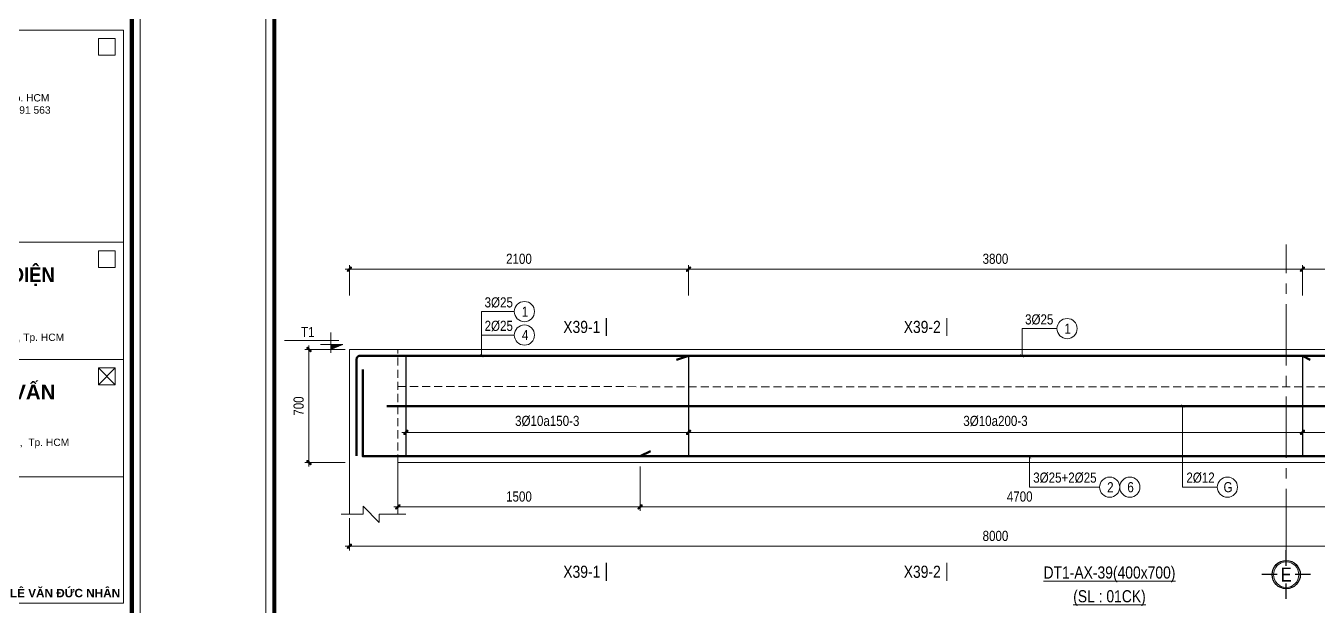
# Model space of a CAD drawing. Header units: millimetres. Extents: x 397144 to 8960116, y 345581 to 674207.
# Drawn here: x 5017964 to 5025965, y 654492 to 658084 of the extents above; entities that cross this region are included whole.
import ezdxf
from ezdxf.enums import TextEntityAlignment as Align
from ezdxf.xclip import XClip

# ---------------------------------------------------------------- set-up
doc = ezdxf.new("R2010")
doc.units = ezdxf.units.MM
doc.header["$XCLIPFRAME"] = 0
doc.header["$PDSIZE"] = -10
doc.linetypes.add('CENTER2', pattern=[28.575, 19.05, -3.175, 3.175, -3.175])
doc.linetypes.add('HIDDEN', pattern=[0.375, 0.25, -0.125])
doc.layers.get('0').update_dxf_attribs({"linetype": 'CONTINUOUS'})
doc.layers.get('Defpoints').update_dxf_attribs({"color": 12, "linetype": 'CONTINUOUS'})
for name, color, linetype, lineweight in [('2', 2, 'CONTINUOUS', 20), ('CDAI', 8, 'CONTINUOUS', 30), ('CTHEP', 2, 'CONTINUOUS', 50), ('DBAO', 3, 'CONTINUOUS', 20), ('DGIONG', 4, 'CONTINUOUS', 13), ('KTH', 150, 'CONTINUOUS', 5), ('Net khuat', 8, 'HIDDEN', 13), ('STICK', 1, 'CONTINUOUS', 9), ('TEXT', 7, 'CONTINUOUS', 15)]:
    doc.layers.add(name, color=color, linetype=linetype, lineweight=lineweight)
doc.layers.add('8', color=8, linetype='CONTINUOUS')
doc.layers.add('HATCH', color=7, linetype='CONTINUOUS', lineweight=5, true_color=0x2491ff)
doc.styles.add('CHG_XX_Khung ten$0$A1 BORDER$0$ARIAL', font='arial.ttf')
doc.styles.add('CHG_XX_Khung ten$0$A1 BORDER$0$Arial - Bold', font='arialbd.ttf', dxfattribs={"height": 2.5})
doc.styles.add('CHG_XX_Khung ten$0$Arial - Bold', font='arialbd.ttf')
doc.styles.add('HELVECONDENSE', font='VHELVCN_0.TTF')
doc.styles.add('Star-HelCon', font='VHELVCN_0.TTF')
doc.styles.add('TTP-HelCon', font='VHELVCN_0.TTF')
doc.styles.add('VNI-HELVE-CONDENSE', font='VHELVCN_0.TTF')
doc.dimstyles.new('kc-25', dxfattribs={"dimtxt": 62.5, "dimasz": 20, "dimexe": 20, "dimexo": 50, "dimgap": 25, "dimtad": 3, "dimdec": 0, "dimzin": 0, "dimdsep": 46, "dimtxsty": 'VNI-HELVE-CONDENSE', "dimblk": 'DIM', "dimcen": 2.5, "dimclrd": 256, "dimclre": 154, "dimclrt": 7, "dimaunit": 1, "dimadec": 0, "dimazin": 0, "dimtfac": 1, "dimtdec": 0, "dimtix": 1, "dimtmove": 0, "dimatfit": 3, "dimldrblk": 'DOT', "dimfxl": 1, "dimtolj": 1, "dimtzin": 0, "dimarcsym": 0})
doc.dimstyles.new('TTP-25', dxfattribs={"dimscale": 25, "dimtxt": 2.5, "dimasz": 1, "dimexe": 1, "dimexo": 1, "dimgap": 0.09, "dimtad": 0, "dimdec": 4, "dimrnd": 5, "dimzin": 9, "dimdsep": 46, "dimtxsty": 'TTP-HelCon', "dimblk": 'Stick1', "dimcen": 0.09, "dimdle": 1.5, "dimclrd": 256, "dimclre": 256, "dimclrt": 7, "dimadec": 0, "dimazin": 0, "dimtfac": 1, "dimtdec": 4, "dimtmove": 0, "dimatfit": 3, "dimldrblk": '_ArchTick1', "dimfxl": 1, "dimtvp": 1, "dimtolj": 1, "dimtzin": 0, "dimarcsym": 0})

# ---------------------------------------------------------------- blocks, each defined once
blk = doc.blocks.new('CHG_XX_Khung ten')
for p, q in [((816, 283.93), (820, 287.93)), ((820, 283.93), (816, 287.93))]:
    blk.add_line(p, q)
for points in [[(15, 579), (826, 579), (826, 15), (15, 15)], [(816, 362.62), (820, 362.62), (820, 366.62), (816, 366.62)], [(816, 311.93), (820, 311.93), (820, 315.93), (816, 315.93)], [(816, 283.93), (820, 283.93), (820, 287.93), (816, 287.93)]]:
    blk.add_lwpolyline(points, close=True)
at = {"color": 4, "linetype": 'Continuous', "const_width": 1}
blk.add_lwpolyline([(17, 577), (824, 577), (824, 17), (17, 17)], close=True, dxfattribs=at)
at = {"linetype": 'Continuous'}
for points in [[(689, 368.62), (822, 368.62), (822, 317.93), (689, 317.93)], [(689, 317.93), (822, 317.93), (822, 289.93), (689, 289.93)], [(689, 289.93), (822, 289.93), (822, 261.93), (689, 261.93)]]:
    blk.add_lwpolyline(points, close=True, dxfattribs=at)
at = {"color": 9, "linetype": 'Continuous'}
blk.add_lwpolyline([(689, 261.93), (822, 261.93), (822, 231.73), (689, 231.73)], close=True, dxfattribs=at)
at = {"style": 'CHG_XX_Khung ten$0$Arial - Bold'}
blk.add_text('LÊ VĂN ĐỨC NHÂN', height=2.0073, dxfattribs=at).set_placement((821.19, 234.17), align=Align.MIDDLE_RIGHT)
at = {"ltscale": 10}
for s, insert, char_height, width, attachment_point, style in [('Địa chỉ: 37 Trần Ngọc Diện, P.Thảo Điền, Quận 2, Tp. HCM\\PTel: (84.8) 35 191 561 – 35 191 562, Fax: (84.8) 35 191 563\\PEmail: hcmc@htt-group.com', (739.49, 345.2), 1.75, 83.001, 7, 'CHG_XX_Khung ten$0$A1 BORDER$0$ARIAL'), ('{\\W0.9;CÔNG TY TNHH TVTK CƠ ĐIỆN \\PĐỒNG TÂM}', (739.49, 311.93), 3.5, 76.248, 1, 'CHG_XX_Khung ten$0$A1 BORDER$0$Arial - Bold'), ('\\pt8.75;Địa chỉ: 168 Xô Viết Nghệ Tĩnh, P.21, Q. Bình Thạnh, Tp. HCM \\P\\ptz;Tel: (084.28) 3898 0958', (739.49, 290.93), 1.75, 83.001, 7, 'CHG_XX_Khung ten$0$A1 BORDER$0$ARIAL'), ('CÔNG TY CỔ PHẦN TƯ VẤN \\PXÂY DỰNG NGÔI SAO', (739.49, 283.93), 3.5, 76.248, 1, 'CHG_XX_Khung ten$0$A1 BORDER$0$Arial - Bold'), ('Địa chỉ: 34 Hoàng Quốc Việt, Phường 4, Q. Tân Bình,  Tp. HCM\\PTel: +08-39163980 - Fax : +08-39163980 \\PEmail:  ctyngoisao@gmail.com', (739.49, 262.93), 1.75, 83.001, 7, 'CHG_XX_Khung ten$0$A1 BORDER$0$ARIAL')]:
    blk.add_mtext(s, dxfattribs=dict(at, insert=insert, char_height=char_height, width=width, attachment_point=attachment_point, style=style))
blk = doc.blocks.new('Stick1')
at = {"layer": 'STICK'}
h = blk.add_hatch(color=256, dxfattribs=at)
edge = h.paths.add_edge_path()
edge.add_line((0.3, 0.5), (-0.5, -0.3))
edge.add_arc((-0.4, -0.4), 0.141, 135, 315)
edge.add_line((-0.3, -0.5), (0.5, 0.3))
edge.add_arc((0.4, 0.4), 0.141, 315, 495)
blk.add_line((1, 0), (-1, 0), dxfattribs=at)
blk.add_lwpolyline([(0.3, 0.5), (-0.5, -0.3, 1), (-0.3, -0.5), (0.5, 0.3, 1), (0.3, 0.5, 1)], format="xyb", dxfattribs=at)
blk = doc.blocks.new('*D2219')
at = {"layer": 'Defpoints', "color": 0, "transparency": 16777216}
for p in [(5210742.1, 681860.8), (5210742.1, 681671.8), (5212842.1, 681671.8)]:
    blk.add_point(p, dxfattribs=at)
at = {"layer": 'KTH', "lineweight": -2, "transparency": 16777216}
for p, q in [((5210742.1, 681696.8), (5210742.1, 681885.8)), ((5212817.1, 681860.8), (5210767.1, 681860.8)), ((5212842.1, 681696.8), (5212842.1, 681885.8))]:
    blk.add_line(p, q, dxfattribs=at)
at = {"layer": 'KTH', "lineweight": -2, "transparency": 16777216, "xscale": 25, "yscale": 25, "zscale": 25, "rotation": 180}
blk.add_blockref('Stick1', (5210742.1, 681860.8), dxfattribs=at)
at = {"layer": 'KTH', "lineweight": -2, "transparency": 16777216, "xscale": 25, "yscale": 25, "zscale": 25}
blk.add_blockref('Stick1', (5212842.1, 681860.8), dxfattribs=at)
at = {"layer": 'KTH', "color": 7, "transparency": 16777216, "insert": (5211792.1, 681924.7), "char_height": 62.5, "attachment_point": 5, "style": 'TTP-HelCon'}
blk.add_mtext('\\A1;2100', dxfattribs=at)
blk = doc.blocks.new('_ArchTick1')
at = {"color": 0, "const_width": 3.81}
blk.add_lwpolyline([(-12.7, -12.7), (12.7, 12.7)], dxfattribs=at)
blk = doc.blocks.new('DIM')
h = blk.add_hatch(color=1)
h.paths.add_polyline_path([(0.49, 0.29, 1), (0.29, 0.49), (-0.19, 0), (0.19, 0)])
h.paths.add_polyline_path([(0.19, 0), (-0.19, 0), (-0.49, -0.29, 1), (-0.29, -0.49)])
at = {"color": 9}
for p, q in [((-0.19, 0), (-1.5, 0)), ((0.19, 0), (1.5, 0))]:
    blk.add_line(p, q, dxfattribs=at)
at = {"color": 1}
for p, q in [((-0.49, -0.29), (0.29, 0.49)), ((-0.29, -0.49), (0.49, 0.29)), ((-0.19, 0), (0.19, 0))]:
    blk.add_line(p, q, dxfattribs=at)
blk.add_arc((-0.39, -0.39), 0.138, 135, 315, dxfattribs=at)
blk = doc.blocks.new('*D2220')
at = {"layer": 'Defpoints', "color": 0, "transparency": 16777216}
for p in [(5210742.1, 681363.4), (5210492.1, 680663.4), (5210742.1, 680663.4)]:
    blk.add_point(p, dxfattribs=at)
at = {"layer": 'KTH', "lineweight": -2, "transparency": 16777216}
for p, q in [((5210717.1, 681363.4), (5210467.1, 681363.4)), ((5210492.1, 681338.4), (5210492.1, 680688.4)), ((5210717.1, 680663.4), (5210467.1, 680663.4))]:
    blk.add_line(p, q, dxfattribs=at)
at = {"layer": 'KTH', "lineweight": -2, "transparency": 16777216, "xscale": 25, "yscale": 25, "zscale": 25}
for p, rotation in [((5210492.1, 681363.4), 90), ((5210492.1, 680663.4), 270)]:
    blk.add_blockref('Stick1', p, dxfattribs=dict(at, rotation=rotation))
at = {"layer": 'KTH', "color": 7, "transparency": 16777216, "insert": (5210428.3, 681013.4), "char_height": 62.5, "attachment_point": 5, "rotation": 90, "style": 'TTP-HelCon'}
blk.add_mtext('\\A1;700', dxfattribs=at)
blk = doc.blocks.new('CODE')
at = {"layer": 'DBAO'}
for p, q in [((-62.5, -20), (-62.5, 105)), ((-62.5, 0), (-137.5, 30)), ((-137.5, 30), (0, 30)), ((-137.5, 0), (0, 0)), ((-112.5, 55), (223.6, 55))]:
    blk.add_line(p, q, dxfattribs=at)
at = {"layer": 'HATCH', "color": 1}
blk.add_solid([(-62.5, 0), (-137.5, 30), (-62.5, 30)], dxfattribs=at)
blk = doc.blocks.new('*D2221')
at = {"layer": 'Defpoints', "color": 0, "transparency": 16777216}
for p in [(5210742.1, 680343.4), (5218742.1, 680343.4), (5210742.1, 680145.2)]:
    blk.add_point(p, dxfattribs=at)
at = {"layer": 'KTH', "lineweight": -2, "transparency": 16777216}
for p, q in [((5210742.1, 680318.4), (5210742.1, 680120.2)), ((5218742.1, 680318.4), (5218742.1, 680120.2)), ((5218717.1, 680145.2), (5210767.1, 680145.2))]:
    blk.add_line(p, q, dxfattribs=at)
at = {"layer": 'KTH', "lineweight": -2, "transparency": 16777216, "xscale": 25, "yscale": 25, "zscale": 25, "rotation": 180}
blk.add_blockref('Stick1', (5210742.1, 680145.2), dxfattribs=at)
at = {"layer": 'KTH', "lineweight": -2, "transparency": 16777216, "xscale": 25, "yscale": 25, "zscale": 25}
blk.add_blockref('Stick1', (5218742.1, 680145.2), dxfattribs=at)
at = {"layer": 'KTH', "color": 7, "transparency": 16777216, "insert": (5214742.1, 680209.1), "char_height": 62.5, "attachment_point": 5, "style": 'TTP-HelCon'}
blk.add_mtext('\\A1;8000', dxfattribs=at)
blk = doc.blocks.new('*D2222')
at = {"layer": 'Defpoints', "color": 0, "transparency": 16777216}
for p in [(5218742.1, 681860.8), (5216642.1, 681671.8), (5218742.1, 681671.8)]:
    blk.add_point(p, dxfattribs=at)
at = {"layer": 'KTH', "lineweight": -2, "transparency": 16777216}
for p, q in [((5216642.1, 681696.8), (5216642.1, 681885.8)), ((5216667.1, 681860.8), (5218717.1, 681860.8)), ((5218742.1, 681696.8), (5218742.1, 681885.8))]:
    blk.add_line(p, q, dxfattribs=at)
at = {"layer": 'KTH', "lineweight": -2, "transparency": 16777216, "xscale": 25, "yscale": 25, "zscale": 25, "rotation": 180}
blk.add_blockref('Stick1', (5216642.1, 681860.8), dxfattribs=at)
at = {"layer": 'KTH', "lineweight": -2, "transparency": 16777216, "xscale": 25, "yscale": 25, "zscale": 25}
blk.add_blockref('Stick1', (5218742.1, 681860.8), dxfattribs=at)
at = {"layer": 'KTH', "color": 7, "transparency": 16777216, "insert": (5217692.1, 681924.6), "char_height": 62.5, "attachment_point": 5, "style": 'TTP-HelCon'}
blk.add_mtext('\\A1;2100', dxfattribs=at)
blk = doc.blocks.new('*D2223')
at = {"layer": 'Defpoints', "color": 0, "transparency": 16777216}
for p in [(5211092.1, 681133.4), (5212842.1, 681133.4), (5212842.1, 680850.6)]:
    blk.add_point(p, dxfattribs=at)
at = {"layer": 'KTH', "lineweight": -2, "transparency": 16777216}
for p, q in [((5211092.1, 681108.4), (5211092.1, 680825.6)), ((5212842.1, 681108.4), (5212842.1, 680825.6)), ((5211117.1, 680850.6), (5212817.1, 680850.6))]:
    blk.add_line(p, q, dxfattribs=at)
at = {"layer": 'KTH', "lineweight": -2, "transparency": 16777216, "xscale": 25, "yscale": 25, "zscale": 25, "rotation": 180}
blk.add_blockref('Stick1', (5211092.1, 680850.6), dxfattribs=at)
at = {"layer": 'KTH', "lineweight": -2, "transparency": 16777216, "xscale": 25, "yscale": 25, "zscale": 25}
blk.add_blockref('Stick1', (5212842.1, 680850.6), dxfattribs=at)
at = {"layer": 'KTH', "color": 7, "transparency": 16777216, "insert": (5211967.1, 680920.5), "char_height": 62.5, "attachment_point": 5, "style": 'TTP-HelCon'}
blk.add_mtext('\\A1;3Þ10a150-3', dxfattribs=at)
blk = doc.blocks.new('*D2224')
at = {"layer": 'Defpoints', "color": 0, "transparency": 16777216}
for p in [(5212842.1, 681133.4), (5216642.1, 681013.5), (5212842.1, 680850.4)]:
    blk.add_point(p, dxfattribs=at)
at = {"layer": 'KTH', "lineweight": -2, "transparency": 16777216}
for p, q in [((5212842.1, 681108.4), (5212842.1, 680825.4)), ((5216642.1, 680988.5), (5216642.1, 680825.4)), ((5216617.1, 680850.4), (5212867.1, 680850.4))]:
    blk.add_line(p, q, dxfattribs=at)
at = {"layer": 'KTH', "lineweight": -2, "transparency": 16777216, "xscale": 25, "yscale": 25, "zscale": 25, "rotation": 180}
blk.add_blockref('Stick1', (5212842.1, 680850.4), dxfattribs=at)
at = {"layer": 'KTH', "lineweight": -2, "transparency": 16777216, "xscale": 25, "yscale": 25, "zscale": 25}
blk.add_blockref('Stick1', (5216642.1, 680850.4), dxfattribs=at)
at = {"layer": 'KTH', "color": 7, "transparency": 16777216, "insert": (5214742.1, 680920.3), "char_height": 62.5, "attachment_point": 5, "style": 'TTP-HelCon'}
blk.add_mtext('\\A1;3Þ10a200-3', dxfattribs=at)
blk = doc.blocks.new('*D2225')
at = {"layer": 'Defpoints', "color": 0, "transparency": 16777216}
for p in [(5216642.1, 681133.4), (5218692.1, 681133.4), (5216642.1, 680850.6)]:
    blk.add_point(p, dxfattribs=at)
at = {"layer": 'KTH', "lineweight": -2, "transparency": 16777216}
for p, q in [((5216642.1, 681108.4), (5216642.1, 680825.6)), ((5218692.1, 681108.4), (5218692.1, 680825.6)), ((5218667.1, 680850.6), (5216667.1, 680850.6))]:
    blk.add_line(p, q, dxfattribs=at)
at = {"layer": 'KTH', "lineweight": -2, "transparency": 16777216, "xscale": 25, "yscale": 25, "zscale": 25, "rotation": 180}
blk.add_blockref('Stick1', (5216642.1, 680850.6), dxfattribs=at)
at = {"layer": 'KTH', "lineweight": -2, "transparency": 16777216, "xscale": 25, "yscale": 25, "zscale": 25}
blk.add_blockref('Stick1', (5218692.1, 680850.6), dxfattribs=at)
at = {"layer": 'KTH', "color": 7, "transparency": 16777216, "insert": (5217667.1, 680920.5), "char_height": 62.5, "attachment_point": 5, "style": 'TTP-HelCon'}
blk.add_mtext('\\A1;3Þ10a150-3', dxfattribs=at)
blk = doc.blocks.new('*D2226')
at = {"layer": 'Defpoints', "color": 0, "transparency": 16777216}
for p in [(5211042.1, 680663.4), (5212542.1, 680663.4), (5212542.1, 680389.2)]:
    blk.add_point(p, dxfattribs=at)
at = {"layer": 'KTH', "lineweight": -2, "transparency": 16777216}
for p, q in [((5211042.1, 680638.4), (5211042.1, 680364.2)), ((5212542.1, 680638.4), (5212542.1, 680364.2)), ((5211067.1, 680389.2), (5212517.1, 680389.2))]:
    blk.add_line(p, q, dxfattribs=at)
at = {"layer": 'KTH', "lineweight": -2, "transparency": 16777216, "xscale": 25, "yscale": 25, "zscale": 25, "rotation": 180}
blk.add_blockref('Stick1', (5211042.1, 680389.2), dxfattribs=at)
at = {"layer": 'KTH', "lineweight": -2, "transparency": 16777216, "xscale": 25, "yscale": 25, "zscale": 25}
blk.add_blockref('Stick1', (5212542.1, 680389.2), dxfattribs=at)
at = {"layer": 'KTH', "color": 7, "transparency": 16777216, "insert": (5211792.1, 680453), "char_height": 62.5, "attachment_point": 5, "style": 'TTP-HelCon'}
blk.add_mtext('\\A1;1500', dxfattribs=at)
blk = doc.blocks.new('MC')
at = {"layer": 'CTHEP', "const_width": 10}
blk.add_lwpolyline([(0, 150), (0, 0)], dxfattribs=at)
at = {"layer": 'TEXT', "style": 'TTP-HelCon'}
blk.add_attdef('A', text='', height=100, dxfattribs=at).set_placement((-50, 26), align=Align.RIGHT)
blk = doc.blocks.new('*D2228')
at = {"layer": 'Defpoints', "color": 0, "transparency": 16777216}
for p in [(5216642.1, 681860.8), (5212842.1, 681671.8), (5216642.1, 681671.8)]:
    blk.add_point(p, dxfattribs=at)
at = {"layer": 'KTH', "lineweight": -2, "transparency": 16777216}
for p, q in [((5212842.1, 681696.8), (5212842.1, 681885.8)), ((5212867.1, 681860.8), (5216617.1, 681860.8)), ((5216642.1, 681696.8), (5216642.1, 681885.8))]:
    blk.add_line(p, q, dxfattribs=at)
at = {"layer": 'KTH', "lineweight": -2, "transparency": 16777216, "xscale": 25, "yscale": 25, "zscale": 25, "rotation": 180}
blk.add_blockref('Stick1', (5212842.1, 681860.8), dxfattribs=at)
at = {"layer": 'KTH', "lineweight": -2, "transparency": 16777216, "xscale": 25, "yscale": 25, "zscale": 25}
blk.add_blockref('Stick1', (5216642.1, 681860.8), dxfattribs=at)
at = {"layer": 'KTH', "color": 7, "transparency": 16777216, "insert": (5214742.1, 681924.7), "char_height": 62.5, "attachment_point": 5, "style": 'TTP-HelCon'}
blk.add_mtext('\\A1;3800', dxfattribs=at)
blk = doc.blocks.new('*D2230')
at = {"layer": 'Defpoints', "color": 0, "transparency": 16777216}
for p in [(5212542.1, 680663.4), (5217242.1, 680600.7), (5217242.1, 680389.2)]:
    blk.add_point(p, dxfattribs=at)
at = {"layer": 'KTH', "lineweight": -2, "transparency": 16777216}
for p, q in [((5212542.1, 680638.4), (5212542.1, 680364.2)), ((5217242.1, 680575.7), (5217242.1, 680364.2)), ((5212567.1, 680389.2), (5217217.1, 680389.2))]:
    blk.add_line(p, q, dxfattribs=at)
at = {"layer": 'KTH', "lineweight": -2, "transparency": 16777216, "xscale": 25, "yscale": 25, "zscale": 25, "rotation": 180}
blk.add_blockref('Stick1', (5212542.1, 680389.2), dxfattribs=at)
at = {"layer": 'KTH', "lineweight": -2, "transparency": 16777216, "xscale": 25, "yscale": 25, "zscale": 25}
blk.add_blockref('Stick1', (5217242.1, 680389.2), dxfattribs=at)
at = {"layer": 'KTH', "color": 7, "transparency": 16777216, "insert": (5214892.1, 680453), "char_height": 62.5, "attachment_point": 5, "style": 'TTP-HelCon'}
blk.add_mtext('\\A1;4700', dxfattribs=at)
blk = doc.blocks.new('dau truc')
blk.add_circle((0, 0), 180)
at = {"layer": '8'}
for p, q in [((0, 127), (0, 345)), ((-127, 0), (-345, 0)), ((345, 0), (127, 0)), ((0, -345), (0, -127))]:
    blk.add_line(p, q, dxfattribs=at)
blk.add_circle((0, 0), 200, dxfattribs=at)
at = {"layer": 'TEXT', "style": 'HELVECONDENSE'}
blk.add_attdef('A', text='', height=233, dxfattribs=at).set_placement((0, 0), align=Align.MIDDLE)
blk = doc.blocks.new('AX-39')
at = {"layer": 'CDAI', "ltscale": 52.5}
for p, q in [((5211092.11638, 681328.4256), (5211092.11638, 680698.4256)), ((5212842.11638, 681328.4256), (5212842.11638, 680698.4256)), ((5216642.09827, 681328.37835), (5216642.09827, 680698.37835))]:
    blk.add_line(p, q, dxfattribs=at)
at = {"layer": 'CTHEP'}
for p, q in [((5212842.11638, 681324.4256), (5212767.11638, 681299.4256)), ((5216690.92543, 681298.98451), (5216642.09827, 681324.42058)), ((5210975.04145, 681013.42943), (5247672.67727, 681013.45884)), ((5212606.52507, 680734.79359), (5212542.11638, 680702.4915)), ((5212542.11638, 680702.4915), (5217242.09751, 680702.42814))]:
    blk.add_line(p, q, dxfattribs=at)
blk.add_lwpolyline([(5210787.11638, 680705.47081), (5210787.11638, 681304.42943, -0.414213562), (5210807.11638, 681324.42943), (5247822.11639, 681324.37324, -0.414213562), (5247842.11639, 681304.37324), (5247842.11639, 680698.9725)], format="xyb", dxfattribs=at)
blk.add_lwpolyline([(5210824.90854, 681240.70867), (5210824.90854, 680702.42943), (5247796.89795, 680702.42746), (5247796.89795, 681150.21806)], dxfattribs=at)
at = {"layer": 'DBAO'}
for p, q in [((5247892.11639, 681363.14963), (5210742.11638, 681363.43576)), ((5210742.11638, 681363.43576), (5210742.11638, 680663.42943)), ((5210742.11638, 680663.42943), (5210742.11638, 680343.42943)), ((5211042.11638, 680663.4256), (5218742.10166, 680663.37313)), ((5211042.11638, 680343.4256), (5211042.11638, 680663.4256))]:
    blk.add_line(p, q, dxfattribs=at)
at = {"layer": 'DGIONG'}
blk.add_lwpolyline([(5210692.11638, 680343.42943), (5210827.12551, 680343.42943), (5210827.12551, 680393.42943), (5210927.12551, 680293.42943), (5210927.12551, 680343.42943), (5211092.11638, 680343.4256)], dxfattribs=at)
for centre in [(5211825.82809, 681598.23371), (5211825.82809, 681452.93471), (5215185.43344, 681492.85294), (5215449.23108, 680511.29957), (5215574.23108, 680511.29957), (5216177.85919, 680511.29957)]:
    blk.add_circle(centre, 62.5, dxfattribs=at)
at = {"layer": 'Net khuat', "linetype": 'CENTER2', "ltscale": 20}
blk.add_line((5216542.11638, 680120.61887), (5216542.11638, 682013.08775), dxfattribs=at)
at = {"layer": 'Net khuat', "ltscale": 200}
for p, q in [((5211042.11638, 680663.4256), (5211042.11638, 681363.4256)), ((5211042.11638, 681133.4256), (5218742.09827, 681133.37835))]:
    blk.add_line(p, q, dxfattribs=at)
at = {"xscale": 0.75, "yscale": 0.75, "zscale": 0.75}
for p, values in [((5212333.14226, 681446.30481), {'A': 'X39-1'}), ((5214440.96918, 681446.30481), {'A': 'X39-2'}), ((5212333.14226, 679930.64754), {'A': 'X39-1'}), ((5214440.96918, 679930.64754), {'A': 'X39-2'})]:
    blk.add_blockref('MC', p, dxfattribs=at).add_auto_attribs(values)
at = {"layer": '2', "ltscale": 300}
ref = blk.add_blockref('dau truc', (5216542.11638, 679969.75434), dxfattribs=dict(at, xscale=0.4367131292819977, yscale=0.4367131292819977, zscale=0.4367131292819977))
ref.add_attrib('A', 'E', dxfattribs={"layer": 'TEXT', "height": 87.5, "style": 'HELVECONDENSE'}).set_placement((5216542.11638, 679969.75434), align=Align.MIDDLE)
at = {"layer": 'KTH', "linetype": 'Continuous', "xscale": -1}
blk.add_blockref('CODE', (5210563.91972, 681363.42943), dxfattribs=at)
at = {"layer": 'TEXT', "style": 'TTP-HelCon'}
for s, p in [('3Þ25', (5211579.31804, 681624.08666)), ('3Þ25', (5214925.30955, 681518.70588)), ('2Þ25', (5211579.31804, 681478.78766)), ('3Þ25+2Þ25', (5214975.78985, 680539.19663)), ('2Þ12', (5215924.05132, 680539.19663))]:
    blk.add_text(s, height=62.5, dxfattribs=at).set_placement(p)
at = {"layer": 'TEXT', "style": 'Star-HelCon'}
for s, p in [('1', (5211829.99476, 681598.23371)), ('1', (5215189.6001, 681492.85294)), ('4', (5211829.99476, 681452.93471)), ('2', (5215453.39774, 680511.29957)), ('6', (5215578.39774, 680511.29957)), ('G', (5216182.02586, 680511.29957))]:
    blk.add_text(s, height=62.5, dxfattribs=at).set_placement(p, align=Align.MIDDLE)
at = {"layer": 'TEXT', "style": 'TTP-HelCon'}
blk.add_text('T1    ', height=62.5, dxfattribs=at).set_placement((5210606.18639, 681440.42443), align=Align.RIGHT)
for s, p in [('%%UDT1-AX-39(400x700)', (5215447.86901, 679945.36596)), ('%%U(SL : 01CK)', (5215447.86901, 679798.47137))]:
    blk.add_text(s, height=75, dxfattribs=at).set_placement(p, align=Align.CENTER)
at = {"layer": 'KTH'}
for base, p1, p2, picture, middle in [((5210742.11638, 681860.81994), (5212842.11638, 681671.81994), (5210742.11638, 681671.82377), '*D2219', (5211792.11638, 681924.65328)), ((5216642.09827, 681860.81994), (5212842.11638, 681671.81994), (5216642.09827, 681671.77269), '*D2228', (5214742.10733, 681924.65328)), ((5212542.11638, 680389.19341), (5211042.11638, 680663.4256), (5212542.11638, 680663.41126), '*D2226', (5211792.11638, 680453.02674)), ((5217242.09752, 680389.19341), (5212542.11638, 680663.41126), (5217242.09752, 680600.74437), '*D2230', (5214892.10695, 680453.02674)), ((5210742.11638, 680145.24211), (5218742.09285, 680343.42943), (5210742.11638, 680343.42867), '*D2221', (5214742.10462, 680209.07545))]:
    dim = blk.add_linear_dim(base=base, p1=p1, p2=p2, dimstyle='TTP-25', override={"dimtmove": 1}, dxfattribs=at)
    dim.commit()
    dim.dimension.update_dxf_attribs({"geometry": picture, "text_midpoint": middle})
for base, p1, p2, angle, picture, middle in [((5218742.11639, 681860.77269), (5216642.09827, 681671.77269), (5218742.11639, 681671.76758), 180, '*D2222', (5217692.10733, 681924.60602)), ((5210492.11638, 680663.42943), (5210742.11638, 681363.42943), (5210742.11638, 680663.42943), 270, '*D2220', (5210428.28305, 681013.42943))]:
    dim = blk.add_linear_dim(base=base, p1=p1, p2=p2, angle=angle, dimstyle='TTP-25', override={"dimtmove": 1}, dxfattribs=at)
    dim.commit()
    dim.dimension.update_dxf_attribs({"geometry": picture, "text_midpoint": middle})
dim = blk.add_linear_dim(base=(5212842.11638, 680850.57544), p1=(5211092.11638, 681133.4256), p2=(5212842.11638, 681133.4256), text='3Þ10a150-3', dimstyle='TTP-25', override={"dimtmove": 1}, dxfattribs=at)
dim.commit()
dim.dimension.update_dxf_attribs({"geometry": '*D2223', "text_midpoint": (5211967.11638, 680920.4921)})
for base, p1, p2, text, picture, middle in [((5212842.11638, 680850.37109), (5216642.09827, 681013.45138), (5212842.11638, 681133.4256), '3Þ10a200-3', '*D2224', (5214742.10733, 680920.28776)), ((5216642.09827, 680850.61378), (5218692.09827, 681133.37835), (5216642.09827, 681133.37835), '3Þ10a150-3', '*D2225', (5217667.09827, 680920.53045))]:
    dim = blk.add_linear_dim(base=base, p1=p1, p2=p2, angle=180, text=text, dimstyle='TTP-25', override={"dimtmove": 1}, dxfattribs=at)
    dim.commit()
    dim.dimension.update_dxf_attribs({"geometry": picture, "text_midpoint": middle})
at = {"layer": 'DGIONG'}
for points in [[(5211560.80627, 681324.4256), (5211560.80601, 681598.23371), (5211763.32809, 681598.23371)], [(5211560.80627, 681324.4256), (5211560.80565, 681452.93471), (5211763.32774, 681452.93471)], [(5214906.79778, 681324.34383), (5214906.79752, 681492.85294), (5215122.93344, 681492.85294)], [(5215901.03956, 681013.42943), (5215901.03929, 680511.29957), (5216115.35919, 680511.29957)], [(5214952.77808, 680698.34383), (5214952.77782, 680511.29957), (5215386.73108, 680511.29957)], [(5214952.77808, 680698.34383), (5214952.77782, 680511.29957), (5215386.73108, 680511.29957)]]:
    blk.add_leader(points, dimstyle='kc-25', override={"dimtad": 0, "dimldrblk": 'ArchTick', "dimfxl": 100, "dimarcsym": 1}, dxfattribs=at)

msp = doc.modelspace()

# ---------------------------------------------------------------- block references
at = {"layer": 'KTH', "ltscale": 0.8, "xscale": 25.92478421702978, "yscale": 25.92478421702978, "zscale": 25.92478421702978}
msp.add_blockref('CHG_XX_Khung ten', (4997258.83027, 648501.85593), dxfattribs=at)

# ---------------------------------------------------------------- next in the draw order: block references
msp.add_blockref('CHG_XX_Khung ten', (5019061.57379, 648501.85593), dxfattribs=at)

# ---------------------------------------------------------------- next in the draw order: block references
at = {"layer": 'DBAO'}
ref = msp.add_blockref('AX-39', (-190774.86637, -25282.96354), dxfattribs=at)
XClip(ref).set_block_clipping_path([(5210327.4512608321, 679652.5114804218), (5227508.8194834329, 682021.5505509712)])

doc.saveas('drawing.dxf')
